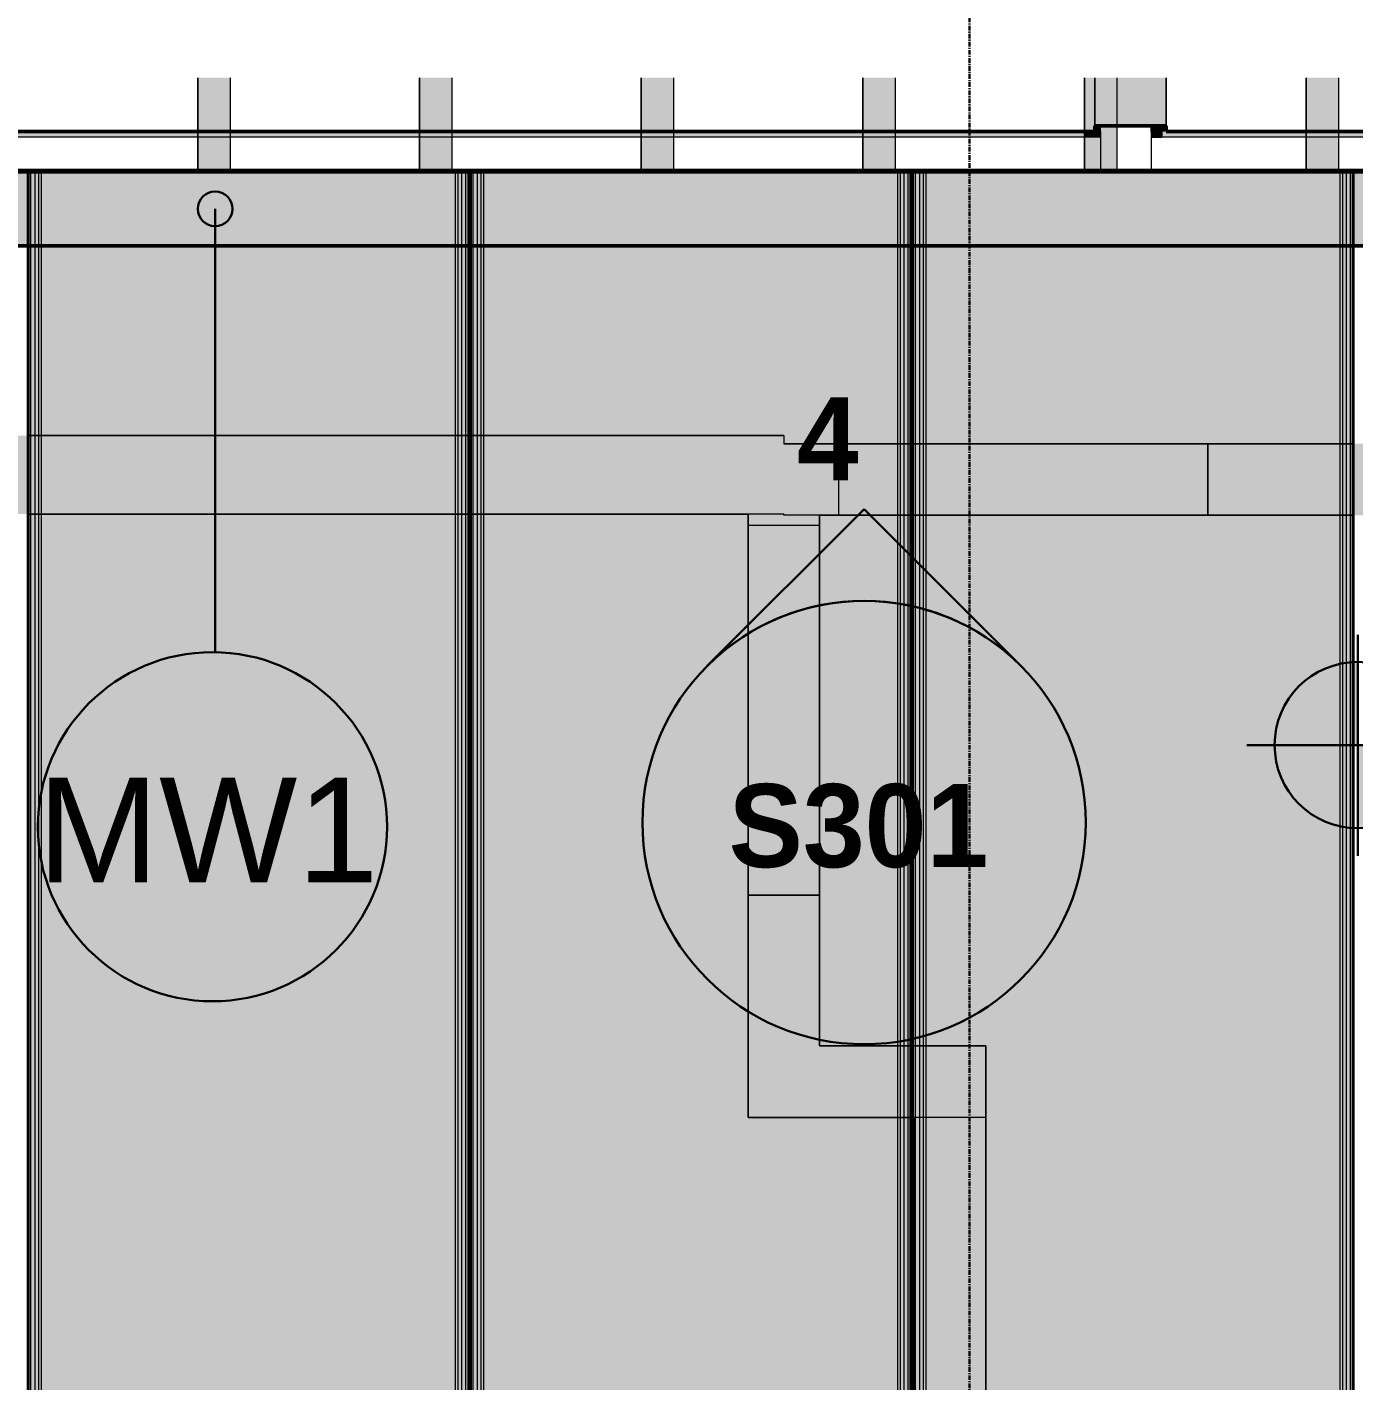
# Model space of a CAD drawing. Header units: inches. Extents: x -15746 to 650, y -81 to 12338.
# Drawn here: x -1030.7 to -887.1, y 11652.1 to 11798.7 of the extents above; entities that cross this region are included whole.
import ezdxf

# ---------------------------------------------------------------- set-up
doc = ezdxf.new("R2010")
doc.units = ezdxf.units.IN
doc.header["$MEASUREMENT"] = 0
doc.linetypes.add('Grid Line 1_2_', pattern=[0.875, 0.5, -0.125, 0.125, -0.125])
for name, color, linetype, lineweight in [('A-WALL', 113, 'Continuous', 13), ('A-WALL-IDEN', 211, 'Continuous', 30), ('G-ANNO-DIMS', 111, 'Continuous', 9), ('G-ANNO-SYMB', 111, 'Continuous', 30), ('I-WALL', 2, 'Continuous', 13), ('S-BEAM', 12, 'Continuous', 9), ('S-GRID', 1, 'Continuous', 9)]:
    doc.layers.add(name, color=color, linetype=linetype, lineweight=lineweight)
doc.styles.add('Arial_3', font='arial.ttf', dxfattribs={"height": 11.338583})
doc.styles.add('Century Gothic_B', font='', dxfattribs={"height": 9})
doc.styles.get('Century Gothic_B').set_extended_font_data('Century Gothic', bold=True)

# ---------------------------------------------------------------- blocks, each defined once
blk = doc.blocks.new('CTR - 1st Phase - Common Walls_rvt-2-FRAMING PLAN - 2ND FLOOR AT RAMP')
at = {"layer": 'A-WALL', "transparency": 33554585}
h = blk.add_hatch(color=50, dxfattribs=at)
h.paths.add_polyline_path([(-3460.52, 11786.74), (-3203.32, 11786.74), (-3203.32, 11787.36), (-3460.52, 11787.36)], flags=0)
h.paths.add_polyline_path([(-3467.15, 11786.74), (-3467.15, 11787.36), (-3742.95, 11787.36), (-3742.95, 11786.74), (-3486.87, 11786.74)], flags=0)
at = {"layer": 'A-WALL', "lineweight": 5, "transparency": 33554585}
blk.add_hatch(color=8, dxfattribs=at).paths.add_polyline_path([(-3203.32, 11782.99), (-3203.32, 11783.24), (-3742.95, 11783.24), (-3742.95, 11782.99), (-3274.97, 11782.99)], flags=0)
at = {"layer": 'I-WALL', "lineweight": 5, "transparency": 33554585}
for color, points in [(8, [(-3461.15, 11787.99), (-3460.02, 11787.99), (-3460.02, 11793.19), (-3467.77, 11793.19), (-3467.77, 11787.99), (-3461.65, 11787.99)]), (10, [(-3467.77, 11787.36), (-3467.15, 11787.36), (-3467.15, 11787.99), (-3467.77, 11787.99)]), (7, [(-3461.15, 11786.74), (-3461.15, 11787.99), (-3461.65, 11787.99), (-3461.65, 11786.74)]), (10, [(-3460.52, 11786.74), (-3460.52, 11787.99), (-3461.15, 11787.99), (-3461.15, 11786.74)]), (8, [(-3497.55, 11704.69), (-3497.55, 11744.69), (-3505.3, 11744.69), (-3505.3, 11704.69), (-3501.42, 11704.69)]), (8, [(-3486.74, 11555.36), (-3486.35, 11555.36), (-3486.35, 11680.61), (-3486.74, 11680.61), (-3486.74, 11563.63)])]:
    blk.add_hatch(color=color, dxfattribs=at).paths.add_polyline_path(points, flags=0)
at = {"layer": 'I-WALL', "transparency": 33554585}
blk.add_hatch(color=50, dxfattribs=at).paths.add_polyline_path([(-3460.52, 11787.36), (-3460.02, 11787.36), (-3460.02, 11787.99), (-3460.52, 11787.99)], flags=0)
at = {"layer": 'I-WALL', "lineweight": 5, "transparency": 33554585}
h = blk.add_hatch(color=8, dxfattribs=at)
h.paths.add_polyline_path([(-3501.42, 11745.94), (-3501.42, 11754.44), (-3534.23, 11754.44), (-3534.23, 11745.94), (-3505.3, 11745.94)], flags=0)
h.paths.add_polyline_path([(-3534.63, 11745.94), (-3534.63, 11754.44), (-3536.32, 11754.44), (-3536.32, 11745.94), (-3535.06, 11745.94)], flags=0)
h.paths.add_polyline_path([(-3536.71, 11745.94), (-3536.71, 11754.44), (-3582.12, 11754.44), (-3582.12, 11745.94)], flags=0)
h.paths.add_polyline_path([(-3583.36, 11745.94), (-3582.51, 11745.94), (-3582.51, 11754.44), (-3584.2, 11754.44), (-3584.2, 11745.94), (-3583.4, 11745.94)], flags=0)
h.paths.add_polyline_path([(-3584.6, 11745.94), (-3584.6, 11754.44), (-3630, 11754.44), (-3630, 11745.94)], flags=0)
h.paths.add_polyline_path([(-3630.39, 11745.94), (-3630.39, 11754.44), (-3632.08, 11754.44), (-3632.08, 11745.94), (-3630.82, 11745.94)], flags=0)
h.paths.add_polyline_path([(-3632.48, 11745.94), (-3632.48, 11754.44), (-3677.88, 11754.44), (-3677.88, 11745.94)], flags=0)
h.paths.add_polyline_path([(-3679.12, 11745.94), (-3678.27, 11745.94), (-3678.27, 11754.44), (-3679.97, 11754.44), (-3679.97, 11745.94), (-3679.16, 11745.94)], flags=0)
h.paths.add_polyline_path([(-3680.36, 11745.94), (-3680.36, 11754.44), (-3725.76, 11754.44), (-3725.76, 11745.94), (-3698.76, 11745.94)], flags=0)
h.paths.add_polyline_path([(-3727, 11745.94), (-3726.15, 11745.94), (-3726.15, 11754.44), (-3727.85, 11754.44), (-3727.85, 11745.94), (-3727.04, 11745.94)], flags=0)
h.paths.add_polyline_path([(-3728.24, 11745.94), (-3728.24, 11754.44), (-3773.64, 11754.44), (-3773.64, 11745.94)], flags=0)
h.paths.add_polyline_path([(-3774.88, 11745.94), (-3774.04, 11745.94), (-3774.04, 11754.44), (-3775.73, 11754.44), (-3775.73, 11745.94), (-3774.92, 11745.94)], flags=0)
h.paths.add_polyline_path([(-3776.12, 11745.94), (-3776.12, 11754.44), (-3821.52, 11754.44), (-3821.52, 11745.94), (-3783.52, 11745.94)], flags=0)
h.paths.add_polyline_path([(-3822.76, 11745.94), (-3821.92, 11745.94), (-3821.92, 11754.44), (-3822.76, 11754.44), (-3822.76, 11753.71)], flags=0)
h = blk.add_hatch(color=8, dxfattribs=at)
h.paths.add_polyline_path([(-3534.23, 11745.94), (-3534.23, 11754.44), (-3534.63, 11754.44), (-3534.63, 11745.94)], flags=0)
h.paths.add_polyline_path([(-3536.32, 11745.94), (-3536.32, 11754.44), (-3536.71, 11754.44), (-3536.71, 11745.94)], flags=0)
h.paths.add_polyline_path([(-3582.12, 11745.94), (-3582.12, 11754.44), (-3582.51, 11754.44), (-3582.51, 11745.94)], flags=0)
h.paths.add_polyline_path([(-3584.2, 11745.94), (-3584.2, 11754.44), (-3584.6, 11754.44), (-3584.6, 11745.94)], flags=0)
h.paths.add_polyline_path([(-3630, 11745.94), (-3630, 11754.44), (-3630.39, 11754.44), (-3630.39, 11745.94)], flags=0)
h.paths.add_polyline_path([(-3632.48, 11745.94), (-3632.08, 11745.94), (-3632.08, 11754.44), (-3632.48, 11754.44), (-3632.48, 11749.05)], flags=0)
h.paths.add_polyline_path([(-3677.88, 11745.94), (-3677.88, 11754.44), (-3678.27, 11754.44), (-3678.27, 11745.94)], flags=0)
h.paths.add_polyline_path([(-3679.97, 11745.94), (-3679.97, 11754.44), (-3680.36, 11754.44), (-3680.36, 11745.94)], flags=0)
h.paths.add_polyline_path([(-3726.15, 11745.94), (-3725.76, 11745.94), (-3725.76, 11754.44), (-3726.15, 11754.44), (-3726.15, 11751.35)], flags=0)
h.paths.add_polyline_path([(-3727.85, 11745.94), (-3727.85, 11754.44), (-3728.24, 11754.44), (-3728.24, 11745.94)], flags=0)
h.paths.add_polyline_path([(-3774.04, 11745.94), (-3773.64, 11745.94), (-3773.64, 11754.44), (-3774.04, 11754.44), (-3774.04, 11752.52)], flags=0)
h.paths.add_polyline_path([(-3775.73, 11745.94), (-3775.73, 11754.44), (-3776.12, 11754.44), (-3776.12, 11745.94)], flags=0)
h.paths.add_polyline_path([(-3821.92, 11745.94), (-3821.52, 11745.94), (-3821.52, 11754.44), (-3821.92, 11754.44), (-3821.92, 11753.69)], flags=0)
h = blk.add_hatch(color=8, dxfattribs=at)
h.paths.add_polyline_path([(-3418.3, 11745.81), (-3418.3, 11753.56), (-3438.47, 11753.56), (-3438.47, 11745.81)], flags=0)
h.paths.add_polyline_path([(-3438.86, 11745.81), (-3438.86, 11753.56), (-3440.56, 11753.56), (-3440.56, 11745.81), (-3439.29, 11745.81)], flags=0)
h.paths.add_polyline_path([(-3440.95, 11745.81), (-3440.95, 11753.56), (-3455.52, 11753.56), (-3455.52, 11745.81), (-3444.49, 11745.81)], flags=0)
h.paths.add_polyline_path([(-3497.55, 11745.81), (-3495.52, 11745.81), (-3495.52, 11753.56), (-3501.42, 11753.56), (-3501.42, 11745.81)], flags=0)
h = blk.add_hatch(color=8, dxfattribs=at)
h.paths.add_polyline_path([(-3455.52, 11745.81), (-3455.52, 11753.56), (-3486.35, 11753.56), (-3486.35, 11745.81)], flags=0)
h.paths.add_polyline_path([(-3487.63, 11745.81), (-3486.74, 11745.81), (-3486.74, 11753.56), (-3488.44, 11753.56), (-3488.44, 11745.81), (-3488.01, 11745.81)], flags=0)
h.paths.add_polyline_path([(-3488.83, 11745.81), (-3488.83, 11753.56), (-3495.52, 11753.56), (-3495.52, 11745.81)], flags=0)
h = blk.add_hatch(color=8, dxfattribs=at)
h.paths.add_polyline_path([(-3486.35, 11745.81), (-3486.35, 11753.56), (-3486.74, 11753.56), (-3486.74, 11745.81)], flags=0)
h.paths.add_polyline_path([(-3488.83, 11745.81), (-3488.44, 11745.81), (-3488.44, 11753.56), (-3488.83, 11753.56)], flags=0)
h = blk.add_hatch(color=8, dxfattribs=at)
h.paths.add_polyline_path([(-3438.47, 11745.81), (-3438.47, 11753.56), (-3438.86, 11753.56), (-3438.86, 11745.81)], flags=0)
h.paths.add_polyline_path([(-3440.95, 11745.81), (-3440.56, 11745.81), (-3440.56, 11753.56), (-3440.95, 11753.56), (-3440.95, 11748.85)], flags=0)
h = blk.add_hatch(color=8, dxfattribs=at)
h.paths.add_polyline_path([(-3505.3, 11688.36), (-3497.55, 11688.36), (-3497.55, 11704.69), (-3505.3, 11704.69)], flags=0)
h.paths.add_polyline_path([(-3497.55, 11744.69), (-3497.55, 11745.81), (-3501.42, 11745.81), (-3501.42, 11745.94), (-3505.3, 11745.94), (-3505.3, 11744.69)], flags=0)
h = blk.add_hatch(color=8, dxfattribs=at)
h.paths.add_polyline_path([(-3487.59, 11680.61), (-3486.74, 11680.61), (-3486.74, 11688.36), (-3488.44, 11688.36), (-3488.44, 11680.61), (-3487.63, 11680.61)], flags=0)
h.paths.add_polyline_path([(-3486.35, 11680.61), (-3479.55, 11680.61), (-3479.55, 11688.36), (-3486.35, 11688.36), (-3486.35, 11681.56)], flags=0)
h.paths.add_polyline_path([(-3488.83, 11680.61), (-3488.83, 11688.36), (-3505.3, 11688.36), (-3505.3, 11680.61)], flags=0)
h = blk.add_hatch(color=8, dxfattribs=at)
h.paths.add_polyline_path([(-3486.35, 11680.61), (-3486.35, 11688.36), (-3486.74, 11688.36), (-3486.74, 11680.61)], flags=0)
h.paths.add_polyline_path([(-3488.44, 11680.61), (-3488.44, 11688.36), (-3488.83, 11688.36), (-3488.83, 11680.61)], flags=0)
h = blk.add_hatch(color=8, dxfattribs=at)
h.paths.add_polyline_path([(-3487.17, 11555.36), (-3486.74, 11555.36), (-3486.74, 11680.61), (-3487.3, 11680.61), (-3487.3, 11555.36)], flags=0)
h.paths.add_polyline_path([(-3486.35, 11555.36), (-3479.55, 11555.36), (-3479.55, 11680.61), (-3486.35, 11680.61), (-3486.35, 11563.63)], flags=0)
at = {"layer": 'A-WALL', "color": 53, "lineweight": 50}
for p, q in [((-3742.95, 11787.36), (-3467.77, 11787.36)), ((-3460.02, 11787.36), (-3203.32, 11787.36)), ((-3203.32, 11782.99), (-3742.95, 11782.99))]:
    blk.add_line(p, q, dxfattribs=at)
at = {"layer": 'A-WALL', "color": 254}
for p, q in [((-3742.95, 11787.36), (-3467.77, 11787.36)), ((-3460.02, 11787.36), (-3203.32, 11787.36))]:
    blk.add_line(p, q, dxfattribs=at)
at = {"layer": 'A-WALL', "color": 253}
for p, q in [((-3467.15, 11787.36), (-3467.15, 11787.99)), ((-3467.15, 11787.36), (-3467.15, 11786.74)), ((-3461.65, 11787.36), (-3461.65, 11787.99)), ((-3461.65, 11787.36), (-3461.65, 11786.74)), ((-3461.15, 11787.36), (-3461.15, 11787.99)), ((-3461.15, 11787.36), (-3461.15, 11786.74)), ((-3460.52, 11787.36), (-3460.52, 11787.99)), ((-3460.52, 11787.36), (-3460.52, 11786.74)), ((-3467.15, 11786.74), (-3742.95, 11786.74)), ((-3467.15, 11786.74), (-3467.15, 11783.24)), ((-3461.65, 11786.74), (-3461.65, 11783.24)), ((-3461.65, 11786.74), (-3461.15, 11786.74)), ((-3461.15, 11786.74), (-3461.65, 11786.74)), ((-3461.15, 11786.74), (-3460.52, 11786.74)), ((-3460.52, 11786.74), (-3461.15, 11786.74)), ((-3203.32, 11786.74), (-3460.52, 11786.74)), ((-3467.15, 11783.24), (-3742.95, 11783.24)), ((-3467.15, 11783.24), (-3461.65, 11783.24)), ((-3461.65, 11783.24), (-3467.15, 11783.24)), ((-3203.32, 11783.24), (-3461.65, 11783.24))]:
    blk.add_line(p, q, dxfattribs=at)
at = {"layer": 'A-WALL', "color": 9}
blk.add_line((-3203.32, 11782.99), (-3742.95, 11782.99), dxfattribs=at)
at = {"layer": 'I-WALL', "color": 253}
for p, q in [((-3467.77, 11793.19), (-3467.77, 11787.99)), ((-3467.77, 11787.99), (-3467.77, 11793.19)), ((-3460.02, 11793.19), (-3460.02, 11787.99)), ((-3460.02, 11787.99), (-3460.02, 11793.19)), ((-3583.31, 11754.44), (-3582.94, 11754.44)), ((-3582.94, 11754.44), (-3582.51, 11754.44)), ((-3582.51, 11754.44), (-3582.12, 11754.44)), ((-3582.12, 11754.44), (-3536.71, 11754.44)), ((-3536.71, 11754.44), (-3536.32, 11754.44)), ((-3536.32, 11754.44), (-3535.89, 11754.44)), ((-3535.89, 11754.44), (-3535.51, 11754.44)), ((-3535.43, 11754.44), (-3535.06, 11754.44)), ((-3535.06, 11754.44), (-3534.63, 11754.44)), ((-3534.63, 11754.44), (-3534.23, 11754.44)), ((-3534.23, 11754.44), (-3501.42, 11754.44)), ((-3501.42, 11754.44), (-3501.42, 11753.56)), ((-3501.42, 11753.56), (-3488.83, 11753.56)), ((-3495.52, 11753.56), (-3495.52, 11745.81)), ((-3488.83, 11753.56), (-3488.44, 11753.56)), ((-3488.44, 11753.56), (-3488.01, 11753.56)), ((-3488.01, 11753.56), (-3487.63, 11753.56)), ((-3487.55, 11753.56), (-3487.17, 11753.56)), ((-3487.17, 11753.56), (-3486.74, 11753.56)), ((-3486.74, 11753.56), (-3486.35, 11753.56)), ((-3486.35, 11753.56), (-3440.95, 11753.56)), ((-3455.52, 11753.56), (-3455.52, 11745.81)), ((-3440.95, 11753.56), (-3440.56, 11753.56)), ((-3440.56, 11753.56), (-3440.13, 11753.56)), ((-3440.13, 11753.56), (-3439.75, 11753.56)), ((-3582.94, 11745.94), (-3583.31, 11745.94)), ((-3582.51, 11745.94), (-3582.94, 11745.94)), ((-3582.12, 11745.94), (-3582.51, 11745.94)), ((-3536.71, 11745.94), (-3582.12, 11745.94)), ((-3536.32, 11745.94), (-3536.71, 11745.94)), ((-3535.89, 11745.94), (-3536.32, 11745.94)), ((-3535.51, 11745.94), (-3535.89, 11745.94)), ((-3535.06, 11745.94), (-3535.43, 11745.94)), ((-3534.63, 11745.94), (-3535.06, 11745.94)), ((-3534.23, 11745.94), (-3534.63, 11745.94)), ((-3505.3, 11745.94), (-3534.23, 11745.94)), ((-3501.42, 11745.94), (-3505.3, 11745.94)), ((-3505.3, 11688.36), (-3505.3, 11745.94)), ((-3501.42, 11745.94), (-3505.3, 11745.94)), ((-3501.42, 11745.94), (-3501.42, 11745.81)), ((-3501.42, 11745.81), (-3501.42, 11745.94)), ((-3497.55, 11744.69), (-3505.3, 11744.69)), ((-3497.55, 11745.81), (-3501.42, 11745.81)), ((-3497.55, 11745.81), (-3501.42, 11745.81)), ((-3488.83, 11745.81), (-3497.55, 11745.81)), ((-3497.55, 11745.81), (-3497.55, 11688.36)), ((-3488.44, 11745.81), (-3488.83, 11745.81)), ((-3488.01, 11745.81), (-3488.44, 11745.81)), ((-3487.63, 11745.81), (-3488.01, 11745.81)), ((-3487.17, 11745.81), (-3487.55, 11745.81)), ((-3486.74, 11745.81), (-3487.17, 11745.81)), ((-3486.35, 11745.81), (-3486.74, 11745.81)), ((-3440.95, 11745.81), (-3486.35, 11745.81)), ((-3440.56, 11745.81), (-3440.95, 11745.81)), ((-3440.13, 11745.81), (-3440.56, 11745.81)), ((-3439.75, 11745.81), (-3440.13, 11745.81)), ((-3497.55, 11704.69), (-3505.3, 11704.69)), ((-3505.3, 11688.36), (-3505.3, 11680.61)), ((-3497.55, 11688.36), (-3488.83, 11688.36)), ((-3488.83, 11688.36), (-3488.44, 11688.36)), ((-3488.44, 11688.36), (-3488.01, 11688.36)), ((-3488.01, 11688.36), (-3487.63, 11688.36)), ((-3487.55, 11688.36), (-3487.17, 11688.36)), ((-3487.17, 11688.36), (-3486.74, 11688.36)), ((-3486.74, 11688.36), (-3486.35, 11688.36)), ((-3486.35, 11688.36), (-3479.55, 11688.36)), ((-3479.55, 11680.61), (-3479.55, 11688.36)), ((-3488.83, 11680.61), (-3505.3, 11680.61)), ((-3488.44, 11680.61), (-3488.83, 11680.61)), ((-3488.01, 11680.61), (-3488.44, 11680.61)), ((-3487.63, 11680.61), (-3488.01, 11680.61)), ((-3487.3, 11680.61), (-3487.55, 11680.61)), ((-3487.3, 11555.36), (-3487.3, 11680.61)), ((-3487.17, 11680.61), (-3487.3, 11680.61)), ((-3487.17, 11680.61), (-3487.3, 11680.61)), ((-3486.74, 11680.61), (-3487.17, 11680.61)), ((-3486.74, 11680.61), (-3487.17, 11680.61)), ((-3486.35, 11680.61), (-3486.74, 11680.61)), ((-3486.35, 11680.61), (-3486.74, 11680.61)), ((-3479.55, 11680.61), (-3486.35, 11680.61)), ((-3479.55, 11680.61), (-3486.35, 11680.61)), ((-3479.55, 11680.61), (-3479.55, 11555.36))]:
    blk.add_line(p, q, dxfattribs=at)
at = {"layer": 'I-WALL', "color": 53, "lineweight": 50}
for p, q in [((-3467.77, 11787.36), (-3467.77, 11787.99)), ((-3467.77, 11787.99), (-3460.02, 11787.99)), ((-3460.02, 11787.99), (-3460.02, 11787.36))]:
    blk.add_line(p, q, dxfattribs=at)
at = {"layer": 'I-WALL', "color": 254}
for p, q in [((-3467.77, 11787.99), (-3467.15, 11787.99)), ((-3467.77, 11787.36), (-3467.77, 11787.99)), ((-3467.15, 11787.99), (-3461.65, 11787.99)), ((-3461.15, 11787.99), (-3460.02, 11787.99)), ((-3460.02, 11787.99), (-3460.02, 11787.36))]:
    blk.add_line(p, q, dxfattribs=at)
at = {"layer": 'I-WALL', "color": 9}
for p, q in [((-3461.65, 11787.99), (-3461.15, 11787.99)), ((-3582.51, 11754.44), (-3583.31, 11754.44)), ((-3582.12, 11754.44), (-3582.51, 11754.44)), ((-3536.71, 11754.44), (-3582.12, 11754.44)), ((-3536.32, 11754.44), (-3536.71, 11754.44)), ((-3535.51, 11754.44), (-3536.32, 11754.44)), ((-3534.63, 11754.44), (-3535.43, 11754.44)), ((-3534.23, 11754.44), (-3534.63, 11754.44)), ((-3501.42, 11754.44), (-3534.23, 11754.44)), ((-3501.42, 11754.44), (-3501.42, 11753.56)), ((-3495.52, 11753.56), (-3501.42, 11753.56)), ((-3488.83, 11753.56), (-3495.52, 11753.56)), ((-3495.52, 11753.56), (-3495.52, 11745.81)), ((-3488.44, 11753.56), (-3488.83, 11753.56)), ((-3487.63, 11753.56), (-3488.44, 11753.56)), ((-3486.74, 11753.56), (-3487.55, 11753.56)), ((-3486.35, 11753.56), (-3486.74, 11753.56)), ((-3455.52, 11753.56), (-3486.35, 11753.56)), ((-3440.95, 11753.56), (-3455.52, 11753.56)), ((-3455.52, 11745.81), (-3455.52, 11753.56)), ((-3440.56, 11753.56), (-3440.95, 11753.56)), ((-3439.75, 11753.56), (-3440.56, 11753.56)), ((-3583.31, 11745.94), (-3582.51, 11745.94)), ((-3582.51, 11745.94), (-3582.12, 11745.94)), ((-3582.12, 11745.94), (-3536.71, 11745.94)), ((-3536.71, 11745.94), (-3536.32, 11745.94)), ((-3536.32, 11745.94), (-3535.51, 11745.94)), ((-3535.43, 11745.94), (-3534.63, 11745.94)), ((-3534.63, 11745.94), (-3534.23, 11745.94)), ((-3534.23, 11745.94), (-3505.3, 11745.94)), ((-3505.3, 11745.94), (-3505.3, 11744.69)), ((-3505.3, 11744.69), (-3505.3, 11704.69)), ((-3497.55, 11744.69), (-3505.3, 11744.69)), ((-3497.55, 11745.81), (-3495.52, 11745.81)), ((-3497.55, 11744.69), (-3497.55, 11745.81)), ((-3497.55, 11704.69), (-3497.55, 11744.69)), ((-3495.52, 11745.81), (-3488.83, 11745.81)), ((-3488.83, 11745.81), (-3488.44, 11745.81)), ((-3488.44, 11745.81), (-3487.63, 11745.81)), ((-3487.55, 11745.81), (-3486.74, 11745.81)), ((-3486.74, 11745.81), (-3486.35, 11745.81)), ((-3486.35, 11745.81), (-3455.52, 11745.81)), ((-3455.52, 11745.81), (-3440.95, 11745.81)), ((-3440.95, 11745.81), (-3440.56, 11745.81)), ((-3440.56, 11745.81), (-3439.75, 11745.81)), ((-3505.3, 11704.69), (-3505.3, 11688.36)), ((-3505.3, 11704.69), (-3497.55, 11704.69)), ((-3497.55, 11688.36), (-3497.55, 11704.69)), ((-3505.3, 11680.61), (-3505.3, 11688.36)), ((-3488.83, 11688.36), (-3497.55, 11688.36)), ((-3488.44, 11688.36), (-3488.83, 11688.36)), ((-3487.63, 11688.36), (-3488.44, 11688.36)), ((-3486.74, 11688.36), (-3487.55, 11688.36)), ((-3486.35, 11688.36), (-3486.74, 11688.36)), ((-3479.55, 11688.36), (-3486.35, 11688.36)), ((-3479.55, 11688.36), (-3479.55, 11680.61)), ((-3505.3, 11680.61), (-3488.83, 11680.61)), ((-3488.83, 11680.61), (-3488.44, 11680.61)), ((-3488.44, 11680.61), (-3487.63, 11680.61)), ((-3487.55, 11680.61), (-3487.3, 11680.61)), ((-3487.3, 11680.61), (-3487.3, 11555.36)), ((-3479.55, 11555.36), (-3479.55, 11680.61))]:
    blk.add_line(p, q, dxfattribs=at)
blk = doc.blocks.new('034100 - Precast Structural Concrete - Solid Plank - 12_-V224-FRAMING PLAN - 2ND FLOOR AT RAMP')
at = {"layer": 'S-BEAM', "transparency": 33554483}
h = blk.add_hatch(color=256, dxfattribs=at)
h.paths.add_polyline_path([(236, 23.9), (232, 23.9), (232, 23.52), (236, 23.52)], flags=0)
h.paths.add_polyline_path([(8, 23.9), (0, 23.9), (0, 23.52), (8, 23.52)], flags=0)
h = blk.add_hatch(color=256, dxfattribs=at)
h.paths.add_polyline_path([(236, -23.52), (236, 23.52), (232, 23.52), (232, -23.52)], flags=0)
h.paths.add_polyline_path([(8, 23.52), (0, 23.52), (0, -23.52), (8, -23.52)], flags=0)
for points in [[(232, 23.52), (232, 23.9), (8, 23.9), (8, 23.52), (97.82, 23.52)], [(232, -23.52), (232, 23.52), (8, 23.52), (8, -23.52), (97.82, -23.52)], [(232, 23.9), (232, 23.94), (97.82, 23.9)], [(232, 22.7), (232, 23.09), (8, 23.09), (8, 22.7), (97.82, 22.7)], [(232, -23.09), (232, -22.7), (8, -22.7), (8, -23.09), (97.82, -23.09)], [(232, -23.9), (232, -23.52), (8, -23.52), (8, -23.9), (97.82, -23.9)], [(232, -23.94), (232, -23.9), (97.82, -23.94)]]:
    blk.add_hatch(color=256, dxfattribs=at).paths.add_polyline_path(points, flags=0)
h = blk.add_hatch(color=256, dxfattribs=at)
h.paths.add_polyline_path([(236, 23.09), (232, 23.09), (232, 22.7), (236, 22.7)], flags=0)
h.paths.add_polyline_path([(8, 23.09), (0, 23.09), (0, 22.7), (8, 22.7)], flags=0)
h = blk.add_hatch(color=256, dxfattribs=at)
h.paths.add_polyline_path([(236, -22.7), (232, -22.7), (232, -23.09), (236, -23.09)], flags=0)
h.paths.add_polyline_path([(8, -22.7), (0, -22.7), (0, -23.09), (8, -23.09)], flags=0)
h = blk.add_hatch(color=256, dxfattribs=at)
h.paths.add_polyline_path([(236, -23.52), (232, -23.52), (232, -23.9), (236, -23.9)], flags=0)
h.paths.add_polyline_path([(8, -23.52), (0, -23.52), (0, -23.9), (8, -23.9)], flags=0)
at = {"layer": 'S-BEAM'}
for p, q in [((0, 23.94), (0, 23.9)), ((0, 23.94), (8, 23.94)), ((0, 23.76), (0, 23.9)), ((0, 23.9), (0, 23.52)), ((0, 23.9), (8, 23.9)), ((0, 23.52), (0, 23.76)), ((0, 23.76), (8, 23.76)), ((0, 23.76), (8, 23.76)), ((0, 22.7), (0, 23.52)), ((0, 23.52), (0, -23.52)), ((0, 23.52), (8, 23.52)), ((8, 23.94), (232, 23.94)), ((8, 23.9), (232, 23.9)), ((8, 23.76), (232, 23.76)), ((8, 23.76), (232, 23.76)), ((8, 23.52), (232, 23.52)), ((0, 22.7), (0, 23.09)), ((0, 23.09), (0, 22.7)), ((0, 23.09), (8, 23.09)), ((0, 23.09), (8, 23.09)), ((0, 22.4), (0, 22.7)), ((0, 22.7), (8, 22.7)), ((0, -22.4), (0, 22.4)), ((0, 22.4), (8, 22.4)), ((8, 23.09), (232, 23.09)), ((8, 23.09), (232, 23.09)), ((8, 22.7), (232, 22.7)), ((8, 22.4), (232, 22.4)), ((0, -22.7), (0, -22.4)), ((0, -22.4), (8, -22.4)), ((0, -23.52), (0, -22.7)), ((0, -22.7), (0, -23.09)), ((0, -23.09), (0, -22.7)), ((0, -22.7), (8, -22.7)), ((0, -23.09), (8, -23.09)), ((0, -23.09), (8, -23.09)), ((8, -22.4), (232, -22.4)), ((8, -22.7), (232, -22.7)), ((8, -23.09), (232, -23.09)), ((8, -23.09), (232, -23.09)), ((0, -23.52), (0, -23.9)), ((0, -23.76), (0, -23.52)), ((8, -23.52), (0, -23.52)), ((0, -23.9), (0, -23.76)), ((8, -23.76), (0, -23.76)), ((0, -23.76), (8, -23.76)), ((0, -23.9), (0, -23.94)), ((0, -23.9), (8, -23.9)), ((0, -23.94), (8, -23.94)), ((232, -23.52), (8, -23.52)), ((232, -23.76), (8, -23.76)), ((8, -23.76), (232, -23.76)), ((8, -23.9), (232, -23.9)), ((8, -23.94), (232, -23.94))]:
    blk.add_line(p, q, dxfattribs=at)
blk = doc.blocks.new('034100 - Precast Structural Concrete - Solid Plank - 12_-V225-FRAMING PLAN - 2ND FLOOR AT RAMP')
at = {"layer": 'S-BEAM', "transparency": 33554483}
h = blk.add_hatch(color=256, dxfattribs=at)
h.paths.add_polyline_path([(236, 23.9), (232, 23.9), (232, 23.52), (236, 23.52)], flags=0)
h.paths.add_polyline_path([(8, 23.9), (0, 23.9), (0, 23.52), (8, 23.52)], flags=0)
h = blk.add_hatch(color=256, dxfattribs=at)
h.paths.add_polyline_path([(236, -23.52), (236, 23.52), (232, 23.52), (232, -23.52)], flags=0)
h.paths.add_polyline_path([(8, -23.52), (8, 23.52), (0, 23.52), (0, -23.52), (3.17, -23.52)], flags=0)
for points in [[(232, 23.52), (232, 23.9), (8, 23.9), (8, 23.52), (178.85, 23.52)], [(232, 16.21), (232, 23.52), (8, 23.52), (8, -23.52), (232, -23.52), (232, -17.72)], [(232, 22.7), (232, 23.09), (8, 23.09), (8, 22.7), (178.85, 22.7)], [(232, -23.09), (232, -22.7), (8, -22.7), (8, -23.09), (97.82, -23.09)], [(232, -23.9), (232, -23.52), (8, -23.52), (8, -23.9), (97.82, -23.9)], [(232, -23.94), (232, -23.9), (97.82, -23.94)]]:
    blk.add_hatch(color=256, dxfattribs=at).paths.add_polyline_path(points, flags=0)
h = blk.add_hatch(color=256, dxfattribs=at)
h.paths.add_polyline_path([(236, 23.09), (232, 23.09), (232, 22.7), (236, 22.7)], flags=0)
h.paths.add_polyline_path([(8, 23.09), (0, 23.09), (0, 22.7), (8, 22.7)], flags=0)
h = blk.add_hatch(color=256, dxfattribs=at)
h.paths.add_polyline_path([(236, -22.7), (232, -22.7), (232, -23.09), (236, -23.09)], flags=0)
h.paths.add_polyline_path([(8, -22.7), (0, -22.7), (0, -23.09), (8, -23.09)], flags=0)
h = blk.add_hatch(color=256, dxfattribs=at)
h.paths.add_polyline_path([(236, -23.52), (232, -23.52), (232, -23.9), (236, -23.9)], flags=0)
h.paths.add_polyline_path([(8, -23.52), (0, -23.52), (0, -23.9), (8, -23.9)], flags=0)
at = {"layer": 'S-BEAM'}
for p, q in [((0, 23.94), (0, 23.9)), ((0, 23.94), (8, 23.94)), ((0, 23.76), (0, 23.9)), ((0, 23.9), (0, 23.52)), ((0, 23.9), (8, 23.9)), ((0, 23.52), (0, 23.76)), ((0, 23.76), (8, 23.76)), ((0, 23.76), (8, 23.76)), ((0, 22.7), (0, 23.52)), ((0, 23.52), (0, -23.52)), ((0, 23.52), (8, 23.52)), ((8, 23.94), (232, 23.94)), ((8, 23.9), (232, 23.9)), ((8, 23.76), (232, 23.76)), ((8, 23.76), (232, 23.76)), ((8, 23.52), (232, 23.52)), ((0, 22.7), (0, 23.09)), ((0, 23.09), (0, 22.7)), ((0, 23.09), (8, 23.09)), ((0, 23.09), (8, 23.09)), ((0, 22.4), (0, 22.7)), ((0, 22.7), (8, 22.7)), ((0, -22.4), (0, 22.4)), ((0, 22.4), (8, 22.4)), ((8, 23.09), (232, 23.09)), ((8, 23.09), (232, 23.09)), ((8, 22.7), (232, 22.7)), ((8, 22.4), (232, 22.4)), ((0, -22.7), (0, -22.4)), ((0, -22.4), (8, -22.4)), ((0, -23.52), (0, -22.7)), ((0, -22.7), (0, -23.09)), ((0, -23.09), (0, -22.7)), ((0, -22.7), (8, -22.7)), ((0, -23.09), (8, -23.09)), ((0, -23.09), (8, -23.09)), ((8, -22.4), (232, -22.4)), ((8, -22.7), (232, -22.7)), ((8, -23.09), (232, -23.09)), ((8, -23.09), (232, -23.09)), ((0, -23.52), (0, -23.9)), ((0, -23.76), (0, -23.52)), ((8, -23.52), (0, -23.52)), ((0, -23.9), (0, -23.76)), ((8, -23.76), (0, -23.76)), ((0, -23.76), (8, -23.76)), ((0, -23.9), (0, -23.94)), ((0, -23.9), (8, -23.9)), ((0, -23.94), (8, -23.94)), ((232, -23.52), (8, -23.52)), ((232, -23.76), (8, -23.76)), ((8, -23.76), (232, -23.76)), ((8, -23.9), (232, -23.9)), ((8, -23.94), (232, -23.94))]:
    blk.add_line(p, q, dxfattribs=at)
blk = doc.blocks.new('034100 - Precast Structural Concrete - Solid Plank - 12_-1865973-FRAMING PLAN - 2ND FLOOR AT RAMP')
at = {"layer": 'S-BEAM', "transparency": 33554483}
h = blk.add_hatch(color=256, dxfattribs=at)
h.paths.add_polyline_path([(240, 23.9), (232, 23.9), (232, 23.52), (240, 23.52)], flags=0)
h.paths.add_polyline_path([(8, 23.9), (0, 23.9), (0, 23.52), (8, 23.52)], flags=0)
h = blk.add_hatch(color=256, dxfattribs=at)
h.paths.add_polyline_path([(240, -23.52), (239.98, -20.94), (236, -20.94), (236, -14.41), (240, -14.41), (240, 23.52), (232, 23.52), (232, -23.52), (233.48, -23.52)], flags=0)
h.paths.add_polyline_path([(8, 23.52), (0, 23.52), (0, -23.52), (8, -23.52), (8, 19.16)], flags=0)
for points in [[(232, 23.52), (232, 23.9), (8, 23.9), (8, 23.52), (178.85, 23.52)], [(232, 22.7), (232, 23.09), (8, 23.09), (8, 22.7), (178.85, 22.7)], [(232, -23.09), (232, -22.7), (8, -22.7), (8, -23.09), (219.36, -23.09)], [(232, -23.9), (232, -23.52), (8, -23.52), (8, -23.9), (178.85, -23.9)]]:
    blk.add_hatch(color=256, dxfattribs=at).paths.add_polyline_path(points, flags=0)
h = blk.add_hatch(color=256, dxfattribs=at)
h.paths.add_polyline_path([(240, -20.94), (240, -14.41), (236, -14.41), (236, -20.94), (239.98, -20.94)], flags=0)
h.paths.add_polyline_path([(232, -23.52), (232, 23.52), (8, 23.52), (8, -23.52), (178.85, -23.52)], flags=0)
h = blk.add_hatch(color=256, dxfattribs=at)
h.paths.add_polyline_path([(240, 23.09), (232, 23.09), (232, 22.7), (240, 22.7)], flags=0)
h.paths.add_polyline_path([(8, 23.09), (0, 23.09), (0, 22.7), (8, 22.7)], flags=0)
h = blk.add_hatch(color=256, dxfattribs=at)
h.paths.add_polyline_path([(240, -22.7), (232, -22.7), (232, -23.09), (240, -23.09)], flags=0)
h.paths.add_polyline_path([(8, -22.7), (0, -22.7), (0, -23.09), (8, -23.09)], flags=0)
h = blk.add_hatch(color=256, dxfattribs=at)
h.paths.add_polyline_path([(240, -23.52), (232, -23.52), (232, -23.9), (240, -23.9)], flags=0)
h.paths.add_polyline_path([(8, -23.52), (0, -23.52), (0, -23.9), (8, -23.9)], flags=0)
at = {"layer": 'S-BEAM'}
for p, q in [((0, 23.94), (0, 23.9)), ((0, 23.94), (8, 23.94)), ((0, 23.76), (0, 23.9)), ((0, 23.9), (0, 23.52)), ((0, 23.9), (8, 23.9)), ((0, 23.52), (0, 23.76)), ((0, 23.76), (8, 23.76)), ((0, 23.76), (8, 23.76)), ((0, 22.7), (0, 23.52)), ((0, 23.52), (0, -23.52)), ((0, 23.52), (8, 23.52)), ((8, 23.94), (232, 23.94)), ((8, 23.9), (232, 23.9)), ((8, 23.76), (232, 23.76)), ((8, 23.76), (232, 23.76)), ((8, 23.52), (232, 23.52)), ((0, 22.7), (0, 23.09)), ((0, 23.09), (0, 22.7)), ((0, 23.09), (8, 23.09)), ((0, 23.09), (8, 23.09)), ((0, 22.4), (0, 22.7)), ((0, 22.7), (8, 22.7)), ((0, -22.4), (0, 22.4)), ((0, 22.4), (8, 22.4)), ((8, 23.09), (232, 23.09)), ((8, 23.09), (232, 23.09)), ((8, 22.7), (232, 22.7)), ((8, 22.4), (232, 22.4)), ((0, -22.7), (0, -22.4)), ((0, -22.4), (8, -22.4)), ((0, -23.52), (0, -22.7)), ((0, -22.7), (0, -23.09)), ((0, -23.09), (0, -22.7)), ((0, -22.7), (8, -22.7)), ((0, -23.09), (8, -23.09)), ((0, -23.09), (8, -23.09)), ((8, -22.4), (232, -22.4)), ((8, -22.7), (232, -22.7)), ((8, -23.09), (232, -23.09)), ((8, -23.09), (232, -23.09)), ((0, -23.52), (0, -23.9)), ((0, -23.76), (0, -23.52)), ((8, -23.52), (0, -23.52)), ((0, -23.9), (0, -23.76)), ((8, -23.76), (0, -23.76)), ((0, -23.76), (8, -23.76)), ((0, -23.9), (0, -23.94)), ((0, -23.9), (8, -23.9)), ((0, -23.94), (8, -23.94)), ((232, -23.52), (8, -23.52)), ((232, -23.76), (8, -23.76)), ((8, -23.76), (232, -23.76)), ((8, -23.9), (232, -23.9)), ((8, -23.94), (232, -23.94))]:
    blk.add_line(p, q, dxfattribs=at)
blk = doc.blocks.new('TRUSS - 22_-V234-FRAMING PLAN - 2ND FLOOR AT RAMP')
at = {"layer": 'S-BEAM', "transparency": 33554483}
for points in [[(162.17, -1.37), (162.17, 1.75), (156.35, 1.75), (156.35, -1.75), (162.17, -1.75)], [(162.8, 1.75), (162.17, 1.75), (162.21, -1.75), (162.8, -1.75), (162.8, -1.37)], [(166.3, 1.75), (162.8, 1.75), (162.8, -1.75), (166.3, -1.75), (166.3, -1.37)]]:
    blk.add_hatch(color=256, dxfattribs=at).paths.add_polyline_path(points, flags=0)
at = {"layer": 'S-BEAM'}
for p, q in [((156.35, 1.75), (162.17, 1.75)), ((156.35, 1.75), (162.17, 1.75)), ((162.17, 1.75), (162.8, 1.75)), ((162.17, 1.75), (162.8, 1.75)), ((162.8, 1.75), (166.3, 1.75)), ((162.8, 1.75), (166.3, 1.75)), ((166.3, -1.75), (166.3, 1.75)), ((166.3, 1.75), (166.3, -1.75)), ((162.17, -1.75), (156.35, -1.75)), ((156.35, -1.75), (162.17, -1.75)), ((162.8, -1.75), (162.21, -1.75)), ((162.21, -1.75), (162.8, -1.75)), ((166.3, -1.75), (162.8, -1.75)), ((162.8, -1.75), (166.3, -1.75))]:
    blk.add_line(p, q, dxfattribs=at)
blk = doc.blocks.new('TRUSS - 22_-V235-FRAMING PLAN - 2ND FLOOR AT RAMP')
at = {"layer": 'S-BEAM', "transparency": 33554483}
for points in [[(161.55, 1.75), (156.35, 1.75), (156.35, -0.65), (161.55, -0.65), (161.55, -0.03)], [(166.3, -1.75), (166.3, 1.75), (161.55, 1.75), (161.55, -0.03), (162.8, -0.03), (162.8, -1.75), (166.3, -1.75)], [(162.17, -0.65), (156.35, -0.65), (156.35, -1.75), (162.17, -1.75)], [(162.8, -0.65), (162.8, -0.03), (161.55, -0.03), (161.55, -0.65), (162.17, -0.65), (162.18, -1.75), (162.8, -1.75)]]:
    blk.add_hatch(color=256, dxfattribs=at).paths.add_polyline_path(points, flags=0)
at = {"layer": 'S-BEAM'}
for p, q in [((156.35, 1.75), (161.55, 1.75)), ((156.35, 1.75), (161.55, 1.75)), ((161.55, 1.75), (166.3, 1.75)), ((161.55, 1.75), (166.3, 1.75)), ((166.3, -0.03), (166.3, 1.75)), ((166.3, 1.75), (166.3, -0.03)), ((166.3, -1.75), (166.3, -0.03)), ((166.3, -0.03), (166.3, -1.75)), ((162.18, -1.75), (156.35, -1.75)), ((156.35, -1.75), (162.18, -1.75)), ((162.8, -1.75), (162.18, -1.75)), ((162.18, -1.75), (162.8, -1.75)), ((166.28, -1.75), (162.8, -1.75)), ((162.8, -1.75), (166.28, -1.75))]:
    blk.add_line(p, q, dxfattribs=at)
blk = doc.blocks.new('TRUSS - 22_-1868956-FRAMING PLAN - 2ND FLOOR AT RAMP')
at = {"layer": 'S-BEAM', "transparency": 33554483}
for points in [[(162.17, -1.75), (162.17, 1.75), (156.35, 1.75), (156.35, -1.75)], [(162.8, 1.75), (162.17, 1.75), (162.17, -1.75), (162.8, -1.75)], [(166.3, 1.75), (162.8, 1.75), (162.8, -1.75), (166.3, -1.75)]]:
    blk.add_hatch(color=256, dxfattribs=at).paths.add_polyline_path(points, flags=0)
at = {"layer": 'S-BEAM'}
for p, q in [((156.35, 1.75), (162.17, 1.75)), ((156.35, 1.75), (162.17, 1.75)), ((162.17, 1.75), (162.8, 1.75)), ((162.17, 1.75), (162.8, 1.75)), ((162.8, 1.75), (166.3, 1.75)), ((162.8, 1.75), (166.3, 1.75)), ((166.3, -1.75), (166.3, 1.75)), ((166.3, 1.75), (166.3, -1.75)), ((162.17, -1.75), (156.35, -1.75)), ((156.35, -1.75), (162.17, -1.75)), ((162.8, -1.75), (162.17, -1.75)), ((162.17, -1.75), (162.8, -1.75)), ((166.3, -1.75), (162.8, -1.75)), ((162.8, -1.75), (166.3, -1.75))]:
    blk.add_line(p, q, dxfattribs=at)
blk = doc.blocks.new('Elevation - Filled Arrow-1738296-FRAMING PLAN - 2ND FLOOR AT RAMP')
at = {"layer": 'G-ANNO-SYMB'}
for start, end in [(360, 180), (180, 360)]:
    blk.add_arc((0, 0), 0.25, start, end, dxfattribs=at)
blk = doc.blocks.new('Elevation - Filled Arrow-1738116-FRAMING PLAN - 2ND FLOOR AT RAMP')
at = {"layer": 'G-ANNO-SYMB', "lineweight": 9}
h = blk.add_hatch(color=256, dxfattribs=at)
edge = h.paths.add_edge_path(flags=0)
edge.add_line((0, 0.3536), (0.1768, 0.1768))
edge.add_arc((0, 0), 0.25, 45, 135)
edge.add_line((-0.1768, 0.1768), (0, 0.3536))
at = {"layer": 'G-ANNO-SYMB'}
for p, q in [((0, 0.3536), (-0.1768, 0.1768)), ((0.1768, 0.1768), (0, 0.3536))]:
    blk.add_line(p, q, dxfattribs=at)
blk.add_arc((0, 0), 0.25, 45, 135, dxfattribs=at)
blk = doc.blocks.new('Wall Type - Familia4-287244-FRAMING PLAN - 2ND FLOOR AT RAMP')
at = {"layer": 'A-WALL-IDEN'}
blk.add_circle((0, 0), 0.1969, dxfattribs=at)
blk = doc.blocks.new('Spot Elevations - Spot Elevation - Target Filled-1738873-FRAMING PLAN - 2ND FLOOR AT RAMP')
at = {"layer": 'G-ANNO-DIMS'}
h = blk.add_hatch(color=256, dxfattribs=at)
edge = h.paths.add_edge_path(flags=0)
edge.add_line((0, 0), (-0.0938, 0))
edge.add_arc((0, 0), 0.0938, 90, 180, ccw=False)
edge.add_line((0, 0.0938), (0, 0))
h = blk.add_hatch(color=256, dxfattribs=at)
edge = h.paths.add_edge_path(flags=0)
edge.add_line((0, 0), (0.0938, 0))
edge.add_arc((0, 0), 0.0937, 270, 360, ccw=False)
edge.add_line((0, -0.0938), (0, 0))
at = {"layer": 'G-ANNO-DIMS', "lineweight": 30}
for p, q in [((0, 0.1244), (0, -0.125)), ((0, 0), (0, 0.0938)), ((0.125, 0), (-0.125, 0)), ((-0.0938, 0), (0, 0)), ((0, 0), (0, -0.0938)), ((0.0938, 0), (0, 0))]:
    blk.add_line(p, q, dxfattribs=at)
blk.add_circle((0, 0), 0.0938, dxfattribs=at)
for radius, start, end in [(0.0938, 90, 180), (0.0937, 270, 360)]:
    blk.add_arc((0, 0), radius, start, end, dxfattribs=at)

msp = doc.modelspace()

# ---------------------------------------------------------------- hatches: boundary and pattern name
at = {"layer": 'A-WALL', "transparency": 33554483}
msp.add_hatch(color=256, dxfattribs=at).paths.add_polyline_path([(-658.69054, 11774.9894), (-658.69054, 11782.9894), (-1202.69054, 11782.9894), (-1202.69054, 11774.9894), (-722.34154, 11774.9894)], flags=0)
at = {"layer": 'A-WALL-IDEN'}
h = msp.add_hatch(color=256, dxfattribs=at)
edge = h.paths.add_edge_path(flags=0)
edge.add_arc((-1010.36222, 11778.9894), 1.875, 0, 360)

# ---------------------------------------------------------------- linework, layer by layer
at = {"layer": 'A-WALL', "lineweight": 50}
for p, q in [((-1194.69054, 11782.9894), (-650.69054, 11782.9894)), ((-658.69054, 11774.9894), (-1202.69054, 11774.9894))]:
    msp.add_line(p, q, dxfattribs=at)
at = {"layer": 'A-WALL-IDEN'}
msp.add_line((-1010.36222, 11778.9894), (-1010.36222, 11730.9894), dxfattribs=at)
msp.add_circle((-1010.36222, 11778.9894), 1.875, dxfattribs=at)
at = {"layer": 'S-GRID', "linetype": 'Grid Line 1_2_', "lineweight": 30}
msp.add_line((-928.69054, 11426.4394), (-928.69054, 11943.9394), dxfattribs=at)

# ---------------------------------------------------------------- block references
at = {"lineweight": 5}
msp.add_blockref('CTR - 1st Phase - Common Walls_rvt-2-FRAMING PLAN - 2ND FLOOR AT RAMP', (2552.6332, 0), dxfattribs=at)
at = {"layer": 'A-WALL-IDEN', "xscale": 95.99999999999994, "yscale": 95.99999999999994, "zscale": 95.99999999999994}
msp.add_blockref('Wall Type - Familia4-287244-FRAMING PLAN - 2ND FLOOR AT RAMP', (-1010.65645, 11712.09176), dxfattribs=at)
at = {"layer": 'G-ANNO-DIMS', "lineweight": 30, "xscale": 95.99999999999994, "yscale": 95.99999999999994, "zscale": 95.99999999999994}
msp.add_blockref('Spot Elevations - Spot Elevation - Target Filled-1738873-FRAMING PLAN - 2ND FLOOR AT RAMP', (-886.65968, 11720.92637), dxfattribs=at)
at = {"layer": 'G-ANNO-SYMB', "xscale": 95.99999999999994, "yscale": 95.99999999999994, "zscale": 95.99999999999994}
for name in ['Elevation - Filled Arrow-1738116-FRAMING PLAN - 2ND FLOOR AT RAMP', 'Elevation - Filled Arrow-1738296-FRAMING PLAN - 2ND FLOOR AT RAMP']:
    msp.add_blockref(name, (-940.105, 11712.54153), dxfattribs=at)
at = {"layer": 'S-BEAM'}
for name, p, rotation in [('TRUSS - 22_-1868956-FRAMING PLAN - 2ND FLOOR AT RAMP', (-1010.49054, 11949.5394), 270), ('TRUSS - 22_-1868956-FRAMING PLAN - 2ND FLOOR AT RAMP', (-986.49054, 11949.5394), 270), ('TRUSS - 22_-1868956-FRAMING PLAN - 2ND FLOOR AT RAMP', (-962.49054, 11949.5394), 270), ('TRUSS - 22_-1868956-FRAMING PLAN - 2ND FLOOR AT RAMP', (-938.49054, 11949.5394), 270), ('TRUSS - 22_-V235-FRAMING PLAN - 2ND FLOOR AT RAMP', (-914.49054, 11949.5394), 270), ('TRUSS - 22_-V234-FRAMING PLAN - 2ND FLOOR AT RAMP', (-890.49054, 11949.5394), 270), ('034100 - Precast Structural Concrete - Solid Plank - 12_-V224-FRAMING PLAN - 2ND FLOOR AT RAMP', (-1006.78109, 11782.9894), 270.0000000000009), ('034100 - Precast Structural Concrete - Solid Plank - 12_-V225-FRAMING PLAN - 2ND FLOOR AT RAMP', (-958.8992, 11782.9894), 270.0000000000009), ('034100 - Precast Structural Concrete - Solid Plank - 12_-1865973-FRAMING PLAN - 2ND FLOOR AT RAMP', (-911.01731, 11782.9894), 270.0000000000009)]:
    msp.add_blockref(name, p, dxfattribs=dict(at, rotation=rotation))

# ---------------------------------------------------------------- texts
at = {"layer": 'A-WALL-IDEN', "lineweight": 9, "insert": (-1029.61892, 11717.40528), "char_height": 11.338583, "width": 46.359, "attachment_point": 1, "style": 'Arial_3'}
msp.add_mtext('MW1', dxfattribs=at)
at = {"layer": 'G-ANNO-SYMB', "lineweight": 9, "char_height": 9, "attachment_point": 1, "style": 'Century Gothic_B'}
for s, insert, width in [('\\fCentury Gothic|b1|i0|c0|p34|;4', (-947.38247, 11758.59191), 8.787), ('S301', (-954.76353, 11716.71514), 34.542)]:
    msp.add_mtext(s, dxfattribs=dict(at, insert=insert, width=width))

doc.saveas('drawing.dxf')
